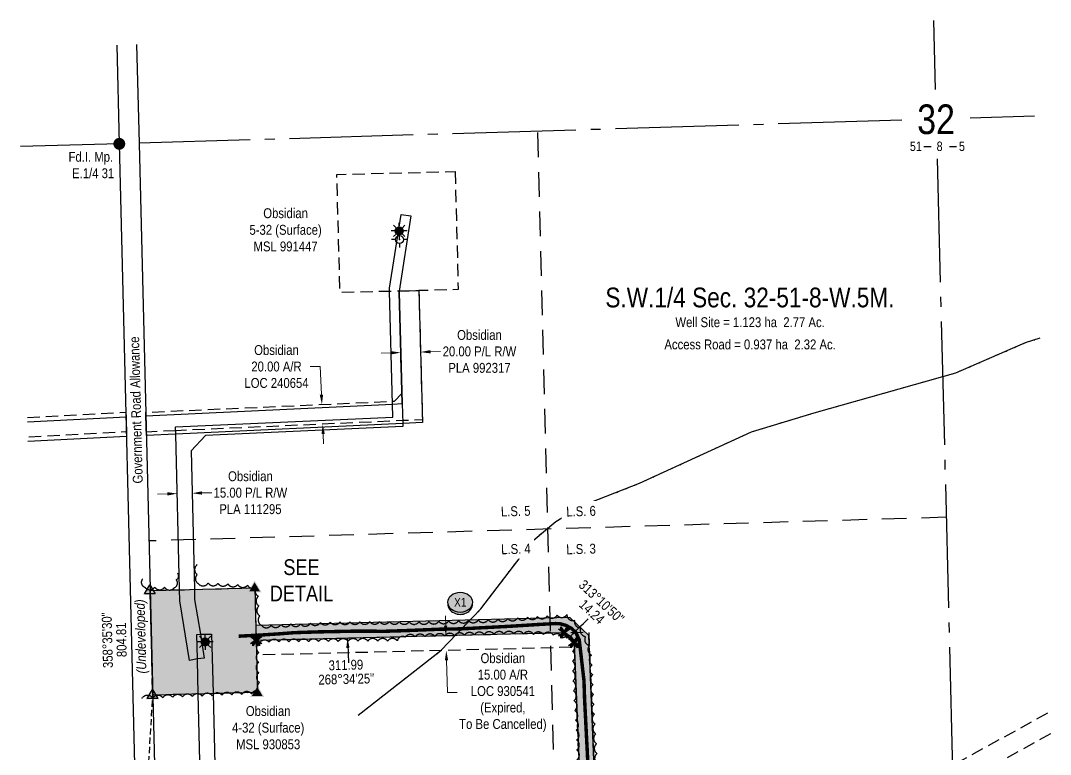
# Model space of a CAD drawing. Extents: x 622351 to 625980, y 5921759 to 5923689.
# Drawn here: x 622351 to 623394, y 5922946 to 5923689 of the extents above; entities that cross this region are included whole.
import ezdxf
from ezdxf.enums import TextEntityAlignment as Align

# ---------------------------------------------------------------- set-up
doc = ezdxf.new("R2010")
doc.units = 0
doc.header["$LTSCALE"] = 5
doc.header["$PDSIZE"] = 0.5
for name, pattern in [('0', [1, 1, 0]), ('foc-ACCESSROAD', [3.75, 2.5, -1.25]), ('foc-LSD', [8, 5, -3]), ('foc-QUARTERLINE', [33, 25, -3, 2, -3]), ('foc-TIELINE', [1.875, 1.25, -0.625]), ('foc-WHEELTRACKS', [2, 0.4, -1.6])]:
    doc.linetypes.add(name, pattern=pattern)
doc.layers.get('Defpoints').update_dxf_attribs({"color": 9})
for name, color, linetype in [('10', 1, 'Continuous'), ('9', 3, 'Continuous'), ('AS-ROADS', 254, 'Continuous'), ('C-AR', 13, 'foc-ACCESSROAD'), ('C-RW', 13, 'Continuous'), ('C-SYMBOL', 7, 'Continuous'), ('C-WS', 13, 'foc-ACCESSROAD'), ('C-WS-S', 8, 'Continuous'), ('DETAIL-T', 7, 'Continuous'), ('F-WS-S', 8, 'Continuous'), ('L-AREAREQUIRED', 7, 'Continuous'), ('L-BD', 7, 'Continuous'), ('L-MON', 1, 'Continuous'), ('L-ROAD-T', 7, 'Continuous'), ('L-SEC', 7, 'Continuous'), ('L-SECLBL', 7, 'Continuous'), ('L-SECQ', 8, 'foc-QUARTERLINE'), ('L-SECTION-LSD', 7, 'foc-LSD'), ('L-TIE', 7, 'foc-TIELINE'), ('P-CROSSINGS', 250, 'Continuous'), ('P-PROPOSED', 10, 'Continuous'), ('P-PROPOSED-H', 21, 'Continuous'), ('T-BUSH', 110, '0'), ('T-WATER-P3', 160, 'foc-WHEELTRACKS')]:
    doc.layers.add(name, color=color, linetype=linetype)
for name, color, linetype, lineweight in [('C-AR-T', 13, 'Continuous', 9), ('C-RW-T', 13, 'Continuous', 9), ('T-TEXT', 48, 'Continuous', 18)]:
    doc.layers.add(name, color=color, linetype=linetype, lineweight=lineweight)
doc.layers.add('oil_and_gas_wells_pt', color=7, linetype='Continuous', plot=False)
doc.styles.add('100L', font='ARIALN.TTF', dxfattribs={"height": 11})
doc.styles.add('175L', font='ARIALN.TTF', dxfattribs={"height": 20})
doc.styles.add('80CG', font='ARIALN.TTF', dxfattribs={"height": 10})
doc.styles.add('80L', font='ARIALN.TTF', dxfattribs={"height": 10})
doc.styles.add('80LS', font='ARIALNI.TTF', dxfattribs={"height": 10})
doc.styles.add('Crossing', font='ARIALN.TTF', dxfattribs={"height": 10})
doc.styles.add('foc-LtypeFont', font='ARIALN.TTF', dxfattribs={"height": 7.35})
doc.styles.add('SIMPLEX', font='ARIALN.TTF')
doc.styles.get("Standard").update_dxf_attribs({"font": 'ARIALN.TTF'})
doc.linetypes.add('foc-TOPO-flowdirection-NOLINE', pattern='A,0,[">",foc-LtypeFont,S=0.3,R=0,X=0,Y=-0.945],-20,[">",foc-LtypeFont,S=0.3,R=0,X=0,Y=-0.945],0', length=20)
doc.dimstyles.new('Compass 5 000', dxfattribs={"dimscale": 5, "dimtxt": 9, "dimasz": 2, "dimexe": 0.2, "dimexo": 0.0625, "dimgap": 0.5, "dimtad": 0, "dimtih": 1, "dimtoh": 1, "dimzin": 0, "dimdsep": 46, "dimtxsty": '80CG', "dimcen": 0.1, "dimse1": 1, "dimse2": 1, "dimclrd": 256, "dimclrt": 256, "dimaunit": 1, "dimadec": 4, "dimazin": 0, "dimtfac": 0.06, "dimtofl": 0, "dimtmove": 0, "dimatfit": 1, "dimfxl": 0.2, "dimtolj": 1, "dimtzin": 0, "dimlwd": -1, "dimarcsym": 0})

# ---------------------------------------------------------------- blocks, each defined once
blk = doc.blocks.new('L-SECLBL')
at = {"layer": '9', "color": 7}
for p, q in [((-5.1, -27.8), (-12.3, -27.8)), ((20.7, -27.8), (13.5, -27.8))]:
    blk.add_line(p, q, dxfattribs=at)
at = {"layer": '10', "color": 2, "style": 'SIMPLEX'}
blk.add_attdef('SEC', text='', height=30, dxfattribs=at).set_placement((0, 0), align=Align.MIDDLE)
at = {"layer": '10', "color": 5, "style": '80L'}
blk.add_attdef('TWP', text='', height=9.5, dxfattribs=at).set_placement((-14.4, -27.4), align=Align.MIDDLE_RIGHT)
blk.add_attdef('RGE', text='', height=9.5, dxfattribs=at).set_placement((3.6, -27.4), align=Align.MIDDLE_CENTER)
blk.add_attdef('MER', text='', height=9.5, dxfattribs=at).set_placement((23.2, -27.4), align=Align.MIDDLE_LEFT)
blk = doc.blocks.new('*D37')
at = {"layer": 'C-AR-T', "transparency": 16777216}
for p, q in [((622654.2, 5923338.6), (622644.2, 5923338.6)), ((622655.5, 5923310.2), (622654.2, 5923338.6)), ((622657.3, 5923270.3), (622657.7, 5923260.3))]:
    blk.add_line(p, q, dxfattribs=at)
for points in [[(622657.2, 5923310.3), (622653.8, 5923310.1), (622656, 5923300.2)], [(622658.9, 5923270.3), (622655.6, 5923270.2), (622656.8, 5923280.3)]]:
    blk.add_solid(points, dxfattribs=at)
at = {"layer": 'Defpoints', "color": 0, "transparency": 16777216}
for p in [(622656, 5923300.2), (622582.1, 5923296.9), (622583, 5923277)]:
    blk.add_point(p, dxfattribs=at)
at = {"layer": 'C-AR-T', "transparency": 16777216, "insert": (622610, 5923338.6), "char_height": 10, "attachment_point": 5, "style": '80CG'}
blk.add_mtext('\\A1;Obsidian\\P20.00 A/R\\PLOC 240654', dxfattribs=at)
blk = doc.blocks.new('*D41')
at = {"layer": 'C-AR-T', "transparency": 16777216}
for p, q in [((622781.3, 5923076.1), (622781, 5923086.1)), ((622782.1, 5923041.1), (622783, 5923008.4)), ((622783, 5923008.4), (622793, 5923008.4))]:
    blk.add_line(p, q, dxfattribs=at)
for points in [[(622782.9, 5923076.1), (622779.6, 5923076.1), (622781.5, 5923066.1)], [(622783.8, 5923041.1), (622780.5, 5923041.1), (622781.9, 5923051.1)]]:
    blk.add_solid(points, dxfattribs=at)
at = {"layer": 'Defpoints', "color": 0, "transparency": 16777216}
for p in [(622776.6, 5923066), (622777, 5923051), (622781.9, 5923051.1)]:
    blk.add_point(p, dxfattribs=at)
at = {"layer": 'C-AR-T', "transparency": 16777216, "insert": (622839.2, 5923008.4), "char_height": 10, "attachment_point": 5, "style": '80CG'}
blk.add_mtext('\\A1;Obsidian\\P15.00 A/R\\PLOC 930541\\P(Expired,\\PTo Be Cancelled)', dxfattribs=at)
blk = doc.blocks.new('*D42')
at = {"layer": 'C-RW-T', "transparency": 16777216}
for p, q in [((622499.5, 5923209.7), (622489.5, 5923209.5)), ((622534.5, 5923210.6), (622544.5, 5923210.8))]:
    blk.add_line(p, q, dxfattribs=at)
for points in [[(622499.5, 5923211.4), (622499.5, 5923208), (622509.5, 5923209.9)], [(622534.5, 5923212.2), (622534.5, 5923208.9), (622524.5, 5923210.3)]]:
    blk.add_solid(points, dxfattribs=at)
at = {"layer": 'Defpoints', "color": 0, "transparency": 16777216}
for p in [(622524.5, 5923210.3), (622509.6, 5923204.9), (622524.6, 5923205.3)]:
    blk.add_point(p, dxfattribs=at)
at = {"layer": 'C-RW-T', "transparency": 16777216, "insert": (622583.6, 5923210.8), "char_height": 10, "attachment_point": 5, "style": '80CG'}
blk.add_mtext('\\A1;Obsidian\\P15.00 P/L R/W\\PPLA 111295', dxfattribs=at)
blk = doc.blocks.new('*D46')
at = {"layer": 'C-RW-T', "transparency": 16777216}
for p, q in [((622726, 5923352.5), (622716, 5923352.2)), ((622765.9, 5923353.6), (622775.9, 5923353.9))]:
    blk.add_line(p, q, dxfattribs=at)
for points in [[(622725.9, 5923354.2), (622726, 5923350.9), (622736, 5923352.8)], [(622765.9, 5923355.3), (622766, 5923351.9), (622755.9, 5923353.3)]]:
    blk.add_solid(points, dxfattribs=at)
at = {"layer": 'Defpoints', "color": 0, "transparency": 16777216}
for p in [(622755.9, 5923353.3), (622736.2, 5923345.2), (622756.1, 5923345.7)]:
    blk.add_point(p, dxfattribs=at)
at = {"layer": 'C-RW-T', "transparency": 16777216, "insert": (622815.5, 5923353.9), "char_height": 10, "attachment_point": 5, "style": '80CG'}
blk.add_mtext('\\A1;Obsidian\\P20.00 P/L R/W\\PPLA 992317', dxfattribs=at)
blk = doc.blocks.new('GAS')
h = blk.add_hatch(color=255)
h.dxf.hatch_style = 1
edge = h.paths.add_edge_path()
edge.add_arc((0, 0), 0.9, 0, 360)
for p, q in [((-0.81, 0), (-1.62, 0)), ((-0.57, 0.57), (-1.14, 1.14)), ((0, 0.81), (0, 1.62)), ((0.57, 0.57), (1.14, 1.14)), ((1.62, 0), (0.81, 0)), ((-0.57, -0.57), (-1.14, -1.14)), ((0, -0.81), (0, -1.62)), ((1.14, -1.14), (0.57, -0.57))]:
    blk.add_line(p, q)
blk.add_circle((0, 0), 0.8)
blk = doc.blocks.new('GABD')
for p, q in [((-0.81, 0), (-1.62, 0)), ((0, 0.81), (0, 1.62)), ((1.62, 0), (0.81, 0)), ((0, -0.81), (0, -1.62))]:
    blk.add_line(p, q)
blk.add_circle((0, 0), 0.8)
blk = doc.blocks.new('TRIA')
blk.add_hatch(color=255).paths.add_polyline_path([(-0.04, 1.52), (-1.47, -0.87), (1.39, -0.87)])
blk = doc.blocks.new('TRIAA')
blk.add_blockref('TRIA', (0, 0))
blk = doc.blocks.new('TRIB')
at = {"color": 1}
blk.add_lwpolyline([(-1.12, -0.67), (-0.04, 1.13), (1.04, -0.67)], close=True, dxfattribs=at)
blk = doc.blocks.new('TRIBB')
blk.add_blockref('TRIB', (0, 0))
blk = doc.blocks.new('TRICC')
for name in ['TRIAA', 'TRIBB']:
    blk.add_blockref(name, (0, 0))
blk = doc.blocks.new('plspike')
blk.add_blockref('TRICC', (0, 0))
blk = doc.blocks.new('fdia')
at = {"color": 255, "const_width": 1}
blk.add_lwpolyline([(-0.5, 0, 1), (0.5, 0, 1)], format="xyb", close=True, dxfattribs=at)
blk = doc.blocks.new('Fdiaa')
blk.add_blockref('fdia', (0, 0))
blk = doc.blocks.new('fdib')
at = {"color": 1, "const_width": 1.6}
blk.add_lwpolyline([(-0.4, 0, 1), (0.4, 0, 1)], format="xyb", close=True, dxfattribs=at)
at = {"color": 1}
blk.add_circle((0, 0), 0.8, dxfattribs=at)
blk = doc.blocks.new('Fdibb')
blk.add_blockref('fdib', (0, 0))
blk = doc.blocks.new('fdicc')
for name in ['Fdibb', 'Fdiaa']:
    blk.add_blockref(name, (0, 0))
blk = doc.blocks.new('FDI')
blk.add_blockref('fdicc', (0, 0))
blk = doc.blocks.new('TEMP')
h = blk.add_hatch(color=255)
h.dxf.hatch_style = 1
h.paths.add_polyline_path([(0, 0.25), (-0.67, 1.15), (-0.67, 0.67), (-1.15, 0.67), (-0.25, 0), (-1.15, -0.67), (-0.67, -0.67), (-0.67, -1.15), (0, -0.25), (0.67, -1.15), (0.67, -0.67), (1.15, -0.67), (0.25, 0), (1.15, 0.67), (0.67, 0.67), (0.67, 1.15)])
h.paths.add_polyline_path([(0.57, 0.85), (0.57, 0.57), (0.85, 0.57), (0.08, 0), (0.85, -0.57), (0.57, -0.57), (0.57, -0.85), (0, -0.08), (-0.57, -0.85), (-0.57, -0.57), (-0.85, -0.57), (-0.08, 0), (-0.85, 0.57), (-0.57, 0.57), (-0.57, 0.85), (0, 0.08)], flags=16)
h = blk.add_hatch(color=1)
h.dxf.hatch_style = 1
h.paths.add_polyline_path([(0, 0.08), (-0.57, 0.85), (-0.57, 0.57), (-0.85, 0.57), (-0.08, 0), (-0.85, -0.57), (-0.57, -0.57), (-0.57, -0.85), (0, -0.08), (0.57, -0.85), (0.57, -0.57), (0.85, -0.57), (0.08, 0), (0.85, 0.57), (0.57, 0.57), (0.57, 0.85)])
at = {"color": 1}
for p, q in [((-0.08, 0), (0.08, 0)), ((0, 0.08), (0, -0.08))]:
    blk.add_line(p, q, dxfattribs=at)
at = {"color": 255, "flags": 128}
blk.add_lwpolyline([(-0.25, 0), (-1.15, 0.67), (-0.67, 0.67), (-0.67, 1.15), (0, 0.25), (0.67, 1.15), (0.67, 0.67), (1.15, 0.67), (0.25, 0), (1.15, -0.67), (0.67, -0.67), (0.67, -1.15), (0, -0.25), (-0.67, -1.15), (-0.67, -0.67), (-1.15, -0.67)], close=True, dxfattribs=at)
at = {"color": 1, "flags": 128}
blk.add_lwpolyline([(-0.08, 0), (-0.85, 0.57), (-0.57, 0.57), (-0.57, 0.85), (0, 0.08), (0.57, 0.85), (0.57, 0.57), (0.85, 0.57), (0.08, 0), (0.85, -0.57), (0.57, -0.57), (0.57, -0.85), (0, -0.08), (-0.57, -0.85), (-0.57, -0.57), (-0.85, -0.57)], close=True, dxfattribs=at)
blk = doc.blocks.new('xing2')
h = blk.add_hatch(color=50)
h.dxf.hatch_style = 1
edge = h.paths.add_edge_path()
edge.add_ellipse((0, 0), major_axis=(-12.5, 0), ratio=0.816297, start_angle=0, end_angle=360)
h = blk.add_hatch(color=250)
h.dxf.hatch_style = 1
edge = h.paths.add_edge_path()
edge.add_ellipse((0, -2), major_axis=(-12.5, 0), ratio=0.816297, start_angle=0, end_angle=180)
edge.add_line((12.5, -2), (12.5, 0))
edge.add_ellipse((0, 0), major_axis=(-12.5, 0), ratio=0.816297, start_angle=0, end_angle=180, ccw=False)
edge.add_line((-12.5, 0), (-12.5, -2))
at = {"color": 250}
blk.add_ellipse((0, 0), major_axis=(-12.5, 0), ratio=0.816297, dxfattribs=at)
blk.add_ellipse((0, -2), major_axis=(-12.5, 0), ratio=0.816297, start_param=0, end_param=3.141593, dxfattribs=at)
at = {"color": 250, "style": 'Crossing'}
blk.add_attdef('CROSSING', text='', height=9, dxfattribs=at).set_placement((0.1, 0), align=Align.MIDDLE_CENTER)
at = {"color": 250, "style": 'Crossing', "flags": 1}
for tag, p in [('OWNER', (0.1, -12.5)), ('DESCRIPTION', (0.1, -25.8)), ('LOCATION', (0.1, -39.3)), ('DWG_REF', (0.1, -52.8))]:
    blk.add_attdef(tag, text='', height=9, dxfattribs=at).set_placement(p, align=Align.MIDDLE_CENTER)
blk = doc.blocks.new('STRIA')
blk.add_hatch(color=255).paths.add_polyline_path([(-0.04, 1.52), (-1.47, -0.87), (1.39, -0.87)])
blk = doc.blocks.new('STRIAA')
blk.add_blockref('STRIA', (0, 0))
blk = doc.blocks.new('STRIB')
at = {"color": 1}
blk.add_solid([(-1.12, -0.67), (-0.04, 1.13), (1.04, -0.67)], dxfattribs=at)
blk = doc.blocks.new('STRIBB')
blk.add_blockref('STRIB', (0, 0))
blk = doc.blocks.new('STRICC')
for name in ['STRIAA', 'STRIBB']:
    blk.add_blockref(name, (0, 0))
blk = doc.blocks.new('fdspike')
blk.add_blockref('STRICC', (0, 0))

msp = doc.modelspace()

# ---------------------------------------------------------------- hatches: boundary and pattern name
at = {"layer": 'P-PROPOSED-H'}
h = msp.add_hatch(color=256, dxfattribs=at)
h.dxf.hatch_style = 1
h.paths.add_polyline_path([(622483.4, 5923058.958), (622482.089, 5923111.754), (622588.02, 5923114.359), (622589.328, 5923061.369), (622590.626, 5923008.428), (622484.694, 5923005.822)])
h = msp.add_hatch(color=256, dxfattribs=at)
h.dxf.hatch_style = 1
h.paths.add_polyline_path([(622589.328, 5923061.369), (622901.11, 5923069.133), (622911.49, 5923059.393), (622941.315, 5922315.755), (622956.299, 5922316.334), (622926.236, 5923066.118), (622906.886, 5923084.276), (622588.955, 5923076.359)])

# ---------------------------------------------------------------- linework, layer by layer
at = {"layer": 'AS-ROADS', "const_width": 3.5, "flags": 128}
msp.add_lwpolyline([(622925.903, 5922921.189), (622924.679, 5922948.462), (622923.873, 5922963.591), (622921.912, 5923002.147), (622921.337, 5923020.268), (622916.498, 5923062.061), (622913.107, 5923069.107), (622908.746, 5923073.401), (622902.764, 5923076.573), (622897.168, 5923078.067), (622892.42, 5923078.324), (622874.44, 5923077.322), (622845.416, 5923075.488), (622796.771, 5923072.959), (622775.984, 5923072.6), (622738.834, 5923071.082), (622719.037, 5923070.477), (622706.421, 5923070.576), (622685.515, 5923070.544), (622651.314, 5923069.846), (622628.113, 5923069.092), (622612.359, 5923067.854), (622591.621, 5923066.525), (622571.65, 5923065.487)], dxfattribs=at)
at = {"layer": 'C-AR', "flags": 128}
msp.add_lwpolyline([(622507.937, 5923273.631), (622478.234, 5923272.31), (622477.813, 5923288.794), (622477.723, 5923292.3), (622727.296, 5923303.402), (622729.47, 5923303.499), (622737.04, 5923311.589), (622734.324, 5923414.135), (622734.338, 5923415.005), (622754.239, 5923415.514), (622757.773, 5923284.745), (622737.778, 5923283.855), (622507.937, 5923273.631)], close=True, dxfattribs=at)
for points in [[(622357.747, 5923286.89), (622457.606, 5923292.324), (622457.721, 5923287.843), (622458.111, 5923272.567), (622358.253, 5923267.056)], [(622589.328, 5923061.369), (622926.095, 5923069.755), (622956.299, 5922316.334), (622952.942, 5922316.204)], [(622949.221, 5922316.06), (622941.315, 5922315.755), (622911.686, 5923054.296), (622589.697, 5923046.378)], [(623393.556, 5922966.495), (623294.984, 5922912.057), (623288.047, 5922908.226), (622933.714, 5922895.202), (622932.942, 5922915.199), (623282.547, 5922928.049), (623294.405, 5922934.597), (623392.974, 5922989.036)]]:
    msp.add_lwpolyline(points, dxfattribs=at)
at = {"layer": 'C-RW'}
for points in [[(622529.927, 5923042.406), (622521.862, 5923041.004), (622512.173, 5923101.401), (622511.891, 5923112.902), (622508.013, 5923270.189), (622507.851, 5923277.541), (622727.741, 5923287.327), (622727.366, 5923300.625), (622724.475, 5923414.754), (622724.552, 5923417.858), (622736.244, 5923492.763), (622746.132, 5923491.271), (622734.338, 5923415.005), (622734.324, 5923414.135), (622737.325, 5923301.098), (622737.851, 5923281.088), (622737.977, 5923277.773), (622538.041, 5923268.876), (622523.453, 5923253.2), (622526.883, 5923113.277), (622527.144, 5923102.78), (622532.894, 5923067.412), (622536.673, 5923043.38), (622529.927, 5923042.406)], [(622507.863, 5923270.183), (622478.324, 5923268.784), (622477.813, 5923288.794), (622727.341, 5923300.624), (622737.316, 5923301.098), (622734.358, 5923414.136), (622734.373, 5923415.005), (622754.239, 5923415.514), (622757.846, 5923282.038), (622737.834, 5923281.088), (622508.152, 5923270.196), (622507.863, 5923270.183)], [(622551.738, 5922762.377), (622556.096, 5922584.519), (622556.219, 5922579.521), (622556.586, 5922564.525), (622561.604, 5922359.812), (622563.024, 5922301.856), (622548.033, 5922301.489), (622546.613, 5922359.437), (622541.589, 5922564.482), (622541.222, 5922579.477), (622495.835, 5922579.345), (622495.71, 5922584.343), (622541.1, 5922584.474), (622536.751, 5922761.942), (622530.782, 5923007.28), (622529.957, 5923041.191), (622529.922, 5923042.62), (622529.321, 5923067.326), (622533.047, 5923067.416), (622544.312, 5923067.689), (622545.772, 5923007.655), (622551.738, 5922762.377)]]:
    msp.add_lwpolyline(points, close=True, dxfattribs=at)
msp.add_lwpolyline([(622357.856, 5923282.613), (622457.721, 5923287.843), (622458.231, 5923267.83), (622358.367, 5923262.6)], dxfattribs=at)
at = {"layer": 'C-WS', "flags": 128}
for points in [[(622790.874, 5923536.227), (622793.931, 5923416.528), (622754.239, 5923415.514), (622734.373, 5923415.005), (622724.322, 5923414.751), (622674.231, 5923413.472), (622671.175, 5923533.172), (622790.874, 5923536.227)], [(622483.4, 5923058.958), (622482.089, 5923111.754), (622588.02, 5923114.359), (622589.328, 5923061.369), (622590.626, 5923008.428), (622484.694, 5923005.822)]]:
    msp.add_lwpolyline(points, close=True, dxfattribs=at)
at = {"layer": 'L-SEC'}
for p, q in [((622450.842, 5923564.22), (622470.646, 5922759.945)), ((622470.956, 5923564.715), (622490.739, 5922760.502))]:
    msp.add_line(p, q, dxfattribs=at)
at = {"layer": 'L-SEC', "flags": 128}
for points in [[(622468.408, 5923664.667), (622470.955, 5923564.733)], [(622448.295, 5923664.154), (622450.842, 5923564.22)]]:
    msp.add_lwpolyline(points, dxfattribs=at)
at = {"layer": 'L-SECQ', "flags": 128}
for points in [[(623275.225, 5923689.052), (623277.019, 5923619.112)], [(623377.582, 5923592.137), (623312.252, 5923590.169)], [(623243.025, 5923588.084), (622470.943, 5923564.825)], [(622450.842, 5923564.22), (622350.916, 5923561.372)], [(623278.814, 5923549.16), (623298.266, 5922784.118)]]:
    msp.add_lwpolyline(points, dxfattribs=at)
at = {"layer": 'L-SECTION-LSD', "flags": 128}
for points in [[(622874.232, 5923575.596), (622894.782, 5922772.37)], [(623287.956, 5923185.949), (622481.05, 5923162.033)]]:
    msp.add_lwpolyline(points, dxfattribs=at)
at = {"layer": 'L-TIE'}
msp.add_line((622470.625, 5922759.998), (622484.694, 5923005.822), dxfattribs=at)
at = {"layer": 'oil_and_gas_wells_pt'}
for p in [(622734.299, 5923476.044), (622734.527, 5923467.256), (622537.744, 5923059.671)]:
    msp.add_point(p, dxfattribs=at)
at = {"layer": 'P-PROPOSED', "flags": 128}
for points in [[(622483.4, 5923058.958), (622482.089, 5923111.754), (622588.02, 5923114.359), (622589.328, 5923061.369), (622590.626, 5923008.428), (622484.694, 5923005.822)], [(622589.328, 5923061.369), (622901.11, 5923069.133), (622911.49, 5923059.393), (622941.315, 5922315.755), (622956.299, 5922316.334), (622926.236, 5923066.118), (622906.886, 5923084.276), (622588.955, 5923076.359)]]:
    msp.add_lwpolyline(points, close=True, dxfattribs=at)
at = {"layer": 'T-BUSH', "flags": 128}
for points in [[(622529.741, 5923137.852, 0.52056705), (622529.737, 5923127.855, 0.52056705), (622530.852, 5923118.775, 0.52056705), (622540.831, 5923119.373, 0.52056705), (622550.82, 5923119.005, 0.52056705), (622560.805, 5923118.545, 0.52056705), (622570.776, 5923117.833, 0.52056705), (622580.747, 5923117.122, 0.52056705), (622590.17, 5923115.813, 0.52056705), (622591.731, 5923105.939, 0.52056705), (622592.248, 5923096.003, 0.52056705), (622593.043, 5923086.115, 0.52056705), (622595.12, 5923076.336, 0.52056705), (622604.545, 5923076.506, 0.52056705), (622614.502, 5923077.397, 0.52056705), (622624.472, 5923077.963, 0.52056705), (622634.467, 5923077.886, 0.52056705), (622644.435, 5923078.647, 0.52056705), (622654.402, 5923079.408, 0.52056705), (622664.386, 5923079.813, 0.52056705), (622674.382, 5923079.938, 0.52056705), (622684.377, 5923080.043, 0.52056705), (622694.373, 5923080.148, 0.52056705), (622704.369, 5923080.252, 0.52056705), (622714.365, 5923080.357, 0.52056705), (622724.361, 5923080.359, 0.52056705), (622734.357, 5923080.213, 0.52056705), (622744.352, 5923080.067, 0.52056705), (622754.347, 5923080.076, 0.52056705), (622764.34, 5923080.321, 0.52056705), (622774.334, 5923080.567, 0.52056705), (622784.325, 5923080.887, 0.52056705), (622794.316, 5923081.213, 0.52056705), (622804.307, 5923081.538, 0.52056705), (622814.299, 5923081.863, 0.52056705), (622824.29, 5923082.189, 0.52056705), (622834.274, 5923082.654, 0.52056705), (622844.247, 5923083.333, 0.52056705), (622854.221, 5923084.012, 0.52056705), (622864.194, 5923084.691, 0.52056705), (622874.168, 5923085.371, 0.52056705), (622884.141, 5923086.05, 0.52056705), (622894.115, 5923086.724, 0.52056705), (622904.093, 5923087.333, 0.52056705), (622911.911, 5923081.616, 0.52056705), (622918.197, 5923074.016, 0.52056705), (622922.869, 5923065.185, 0.52056705), (622926.993, 5923056.088, 0.52056705), (622928.985, 5923046.417, 0.52056705), (622929.539, 5923036.435, 0.52056705), (622930.093, 5923026.454, 0.52056705), (622930.56, 5923016.469, 0.52056705), (622930.977, 5923006.481, 0.52056705), (622931.394, 5922996.493, 0.52056705), (622931.863, 5922986.509, 0.52056705), (622932.6, 5922976.539, 0.52056705), (622933.338, 5922966.57, 0.52056705), (622934.076, 5922956.601, 0.52056705), (622934.642, 5922946.624, 0.52056705), (622934.785, 5922936.629, 0.52056705), (622934.927, 5922926.633, 0.52056705), (622936.315, 5922918.059, 0.52056705), (622946.26, 5922918.674, 0.52056705), (622956.243, 5922918.141, 0.52056705), (622967.94, 5922917.518, 0.52056705)], [(622474.299, 5923123.405, 0.52056705), (622476.665, 5923115.151, 0.52056705), (622486.661, 5923115.181, 0.52056705), (622496.655, 5923115.04, 0.52056705), (622506.645, 5923114.678, 0.52056705), (622508.52, 5923122.736, 0.52056705), (622509.884, 5923129.192, 0.52056705)], [(622916.465, 5922890.395, 0.52056705), (622915.733, 5922900.365, 0.52056705), (622915.001, 5922910.335, 0.52056705), (622914.585, 5922920.321, 0.52056705), (622914.249, 5922930.312, 0.52056705), (622914.1, 5922940.307, 0.52056705), (622913.993, 5922950.303, 0.52056705), (622913.887, 5922960.299, 0.52056705), (622913.516, 5922970.283, 0.52056705), (622912.743, 5922980.25, 0.52056705), (622911.971, 5922990.216, 0.52056705), (622911.198, 5923000.183, 0.52056705), (622910.605, 5923010.161, 0.52056705), (622910.143, 5923020.147, 0.52056705), (622909.68, 5923030.132, 0.52056705), (622909.674, 5923040.125, 0.52056705), (622909.824, 5923050.121, 0.52056705), (622908.577, 5923060.021, 0.52056705), (622899.735, 5923063.626, 0.52056705), (622890.204, 5923066.641, 0.52056705), (622880.244, 5923067.108, 0.52056705), (622870.251, 5923067.377, 0.52056705), (622860.259, 5923067.647, 0.52056705), (622850.266, 5923067.917, 0.52056705), (622840.273, 5923067.756, 0.52056705), (622830.281, 5923067.455, 0.52056705), (622820.29, 5923067.154, 0.52056705), (622810.298, 5923066.854, 0.52056705), (622800.31, 5923066.442, 0.52056705), (622790.322, 5923066.023, 0.52056705), (622780.334, 5923065.603, 0.52056705), (622770.342, 5923065.322, 0.52056705), (622760.349, 5923065.054, 0.52056705), (622750.356, 5923064.786, 0.52056705), (622740.363, 5923064.518, 0.52056705), (622732.332, 5923060.749, 0.52056705), (622722.477, 5923060.52, 0.52056705), (622712.481, 5923060.554, 0.52056705), (622702.485, 5923060.588, 0.52056705), (622692.489, 5923060.484, 0.52056705), (622682.493, 5923060.35, 0.52056705), (622672.498, 5923060.215, 0.52056705), (622662.501, 5923060.134, 0.52056705), (622652.505, 5923060.061, 0.52056705), (622642.509, 5923059.988, 0.52056705), (622632.513, 5923059.915, 0.52056705), (622622.517, 5923059.842, 0.52056705), (622612.52, 5923059.769, 0.52056705), (622602.539, 5923059.447, 0.52056705), (622592.609, 5923058.297, 0.52056705), (622591.932, 5923048.929, 0.52056705), (622591.963, 5923038.932, 0.52056705), (622592.155, 5923028.458, 0.52056705)], [(622592.15, 5923028.582, 0.52056705), (622592.791, 5923018.606, 0.52056705), (622593.432, 5923008.631, 0.52056705), (622584.731, 5923007.025, 0.52056705), (622574.745, 5923006.571, 0.52056705), (622564.759, 5923006.117, 0.52056705), (622554.772, 5923005.688, 0.52056705), (622544.784, 5923005.265, 0.52056705), (622534.797, 5923004.842, 0.52056705), (622524.809, 5923004.419, 0.52056705), (622514.822, 5923003.996, 0.52056705), (622504.834, 5923003.573, 0.52056705), (622494.847, 5923003.15, 0.52056705), (622484.857, 5923002.791, 0.52056705), (622473.552, 5923002.393, 0.52056705)]]:
    msp.add_lwpolyline(points, format="xyb", dxfattribs=at)
at = {"layer": 'T-WATER-P3', "flags": 128}
msp.add_lwpolyline([(622692.798, 5922985.671), (622776.422, 5923050.921), (622816.906, 5923093.149), (622869.709, 5923162.602), (622892.812, 5923181.522), (622918.277, 5923197.042), (622977.405, 5923220.418), (623090.898, 5923272.526), (623154.43, 5923291.8), (623297.781, 5923332.263), (623368.475, 5923362.853), (623383.2, 5923367.644)], dxfattribs=at)
at = {"layer": 'T-WATER-P3', "linetype": 'foc-TOPO-flowdirection-NOLINE', "flags": 128}
msp.add_lwpolyline([(622692.798, 5922985.671), (622776.422, 5923050.921), (622816.906, 5923093.149), (622869.709, 5923162.602), (622892.812, 5923181.522), (622918.277, 5923197.042), (622977.405, 5923220.418), (623090.898, 5923272.526), (623154.43, 5923291.8), (623297.781, 5923332.263), (623368.475, 5923362.853), (623383.2, 5923367.644)], dxfattribs=at)

# ---------------------------------------------------------------- block references
at = {"layer": 'C-WS-S', "xscale": 4.998250000000001, "yscale": 4.998250000000001, "zscale": 4.998250000000001}
for p in [(622734.299, 5923476.044), (622537.744, 5923059.671)]:
    msp.add_blockref('GAS', p, dxfattribs=at)
at = {"layer": 'F-WS-S', "xscale": 4.998250000000001, "yscale": 4.998250000000001, "zscale": 4.998250000000001}
msp.add_blockref('GABD', (622734.527, 5923467.256), dxfattribs=at)
at = {"layer": 'L-MON'}
for name, p, xscale, yscale, zscale in [('plspike', (622482.089, 5923111.754), 4.998250000000001, 4.998250000000001, 4.998250000000001), ('fdspike', (622588.02, 5923114.359), 4.998265200000001, 4.998265200000001, 4.998265200000001), ('TEMP', (622901.11, 5923069.133), 4.998250000000001, 4.998250000000001, 4.998250000000001), ('TEMP', (622589.328, 5923061.369), 4.998250000000001, 4.998250000000001, 4.998250000000001), ('TEMP', (622911.49, 5923059.393), 4.998250000000001, 4.998250000000001, 4.998250000000001), ('plspike', (622484.694, 5923005.822), 4.998250000000001, 4.998250000000001, 4.998250000000001), ('plspike', (622484.726, 5923005.817), 4.998250000000001, 4.998250000000001, 4.998250000000001), ('fdspike', (622590.626, 5923008.428), 4.998265200000001, 4.998265200000001, 4.998265200000001)]:
    msp.add_blockref(name, p, dxfattribs=dict(at, xscale=xscale, yscale=yscale, zscale=zscale))
at = {"layer": 'L-SECLBL', "xscale": 0.99965, "yscale": 0.99965, "zscale": 0.99965}
msp.add_blockref('L-SECLBL', (623277.788, 5923589.131), dxfattribs=at).add_auto_attribs({'SEC': '32', 'TWP': '51', 'RGE': '8', 'MER': '5'})
at = {"layer": 'P-CROSSINGS'}
msp.add_blockref('xing2', (622795.977, 5923099.846), dxfattribs=at).add_auto_attribs({'CROSSING': 'X1'})

# ---------------------------------------------------------------- texts
at = {"layer": 'C-AR-T', "char_height": 9.9965, "width": 78.9673, "attachment_point": 2, "line_spacing_factor": 1.010437, "style": '80CG'}
for s, insert in [('Obsidian\\P5-32 (Surface)\\PMSL 991447', (622619.216, 5923498.954)), ('Obsidian\\P4-32 (Surface)\\PMSL 930853', (622601.583, 5922994.699))]:
    msp.add_mtext(s, dxfattribs=dict(at, insert=insert))
at = {"layer": 'C-SYMBOL', "color": 3, "style": '175L'}
msp.add_text('S.W.1/4 Sec. 32-51-8-W.5M.', height=19.993, dxfattribs=at).set_placement((623089.328, 5923392.608), align=Align.BOTTOM_CENTER)
at = {"layer": 'DETAIL-T', "color": 3, "insert": (622635.288, 5923122.13), "char_height": 15.9944, "width": 63.61385, "attachment_point": 5, "style": '80CG'}
msp.add_mtext('SEE\\PDETAIL', dxfattribs=at)
at = {"layer": 'L-AREAREQUIRED', "color": 5, "char_height": 10, "attachment_point": 8, "style": '80L'}
for s, insert in [('Well Site = 1.123 ha  2.77 Ac.', (623089.509, 5923378.388)), ('Access Road = 0.937 ha  2.32 Ac.', (623089.509, 5923355.888))]:
    msp.add_mtext(s, dxfattribs=dict(at, insert=insert))
at = {"layer": 'L-BD'}
for s, rotation, p in [('313°10\'50"', 316.819001, (622939.129, 5923100.617)), ('14.24', 316.819001, (622929.381, 5923090.229)), ('358°35\'30"', 91.409478, (622438.704, 5923061.485)), ('804.81', 91.409478, (622452.945, 5923061.835)), ('311.99', 1.426534, (622680.296, 5923036.376)), ('268°34\'25"', 1.426534, (622680.65, 5923022.136))]:
    msp.add_text(s, height=9.9965, rotation=rotation, dxfattribs=at).set_placement(p, align=Align.MIDDLE_CENTER)
at = {"layer": 'L-ROAD-T', "style": '80L'}
msp.add_text('Government Road Allowance', height=9.9965, rotation=91.434213, dxfattribs=at).set_placement((622467.762, 5923294.617), align=Align.MIDDLE_CENTER)
at = {"layer": 'T-TEXT', "style": '80LS'}
msp.add_text('(Undeveloped)', height=9.9965, rotation=91.434213, dxfattribs=at).set_placement((622472.378, 5923065.242), align=Align.MIDDLE_CENTER)

# ---------------------------------------------------------------- dimensions: what is measured, and where the dimension line sits
at = {"layer": 'C-AR-T'}
for base, p1, p2, angle, text, picture, middle in [((622655.952, 5923300.229), (622583.011, 5923276.97), (622582.123, 5923296.944), 92.547185, 'Obsidian\\P20.00 A/R\\PLOC 240654', '*D37', (622609.954, 5923338.608)), ((622781.896, 5923051.105), (622776.599, 5923065.986), (622776.975, 5923050.982), 271.434424, 'Obsidian\\P15.00 A/R\\PLOC 930541\\P(Expired,\\PTo Be Cancelled)', '*D41', (622839.227, 5923008.418))]:
    dim = msp.add_linear_dim(base=base, p1=p1, p2=p2, angle=angle, text=text, dimstyle='Compass 5 000', dxfattribs=at)
    dim.commit()
    dim.dimension.update_dxf_attribs({"geometry": picture, "text_midpoint": middle, "dimtype": 161})
at = {"layer": 'C-RW-T'}
for p1, p2, distance, text, picture, middle in [((622736.162, 5923345.202), (622756.124, 5923345.742), 7.589, 'Obsidian\\P20.00 P/L R/W\\PPLA 992317', '*D46', (622815.452, 5923353.868)), ((622509.622, 5923204.909), (622524.628, 5923205.276), 5.039, 'Obsidian\\P15.00 P/L R/W\\PPLA 111295', '*D42', (622583.584, 5923210.804))]:
    dim = msp.add_aligned_dim(p1=p1, p2=p2, distance=distance, text=text, dimstyle='Compass 5 000', dxfattribs=at)
    dim.commit()
    dim.dimension.update_dxf_attribs({"geometry": picture, "text_midpoint": middle})

# ---------------------------------------------------------------- leaders
at = {"layer": 'L-BD', "path_type": 1}
for points in [[(622906.3, 5923064.263), (622925.471, 5923083.171)], [(622681.877, 5923063.657), (622682.951, 5923038.554)]]:
    msp.add_leader(points, dimstyle='Compass 5 000', override={"dimgap": 0.5, "dimtad": 0}, dxfattribs=at)

# ---------------------------------------------------------------- next in the draw order: texts
at = {"layer": 'L-MON', "insert": (622383.484, 5923556.099), "char_height": 10, "attachment_point": 1, "style": '80L', "bg_fill": 3, "box_fill_scale": 1.1, "bg_fill_color": 256, "bg_fill_transparency": 0}
msp.add_mtext_dynamic_manual_height_columns('\\pi15.955;Fd.I. Mp.\\P\\pi19.57;E.1/4 31', width=59.22249, gutter_width=49.982, heights=[0], dxfattribs=at)
at = {"layer": 'L-SECTION-LSD', "char_height": 9.9965, "attachment_point": 1, "rotation": 1.697713, "style": '100L', "bg_fill": 3, "box_fill_scale": 1.5, "bg_fill_color": 256, "bg_fill_transparency": 0}
for s, width, insert in [('\\pi1.758;L.S. 5', 30.3905, (622835.314, 5923196.657)), ('L.S. 6', 30.47246, (622903.249, 5923196.657)), ('\\pi1.9853;L.S. 4', 30.52921, (622835.314, 5923158.385)), ('L.S. 3', 30.36528, (622903.249, 5923158.385))]:
    msp.add_mtext_dynamic_manual_height_columns(s, width=width, gutter_width=54.981, heights=[0], dxfattribs=dict(at, insert=insert))

# ---------------------------------------------------------------- next in the draw order: block references
at = {"layer": 'L-MON', "xscale": 4.999999999999995, "yscale": 4.999999999999995, "zscale": 4.999999999999995}
msp.add_blockref('FDI', (622450.842, 5923564.22), dxfattribs=at)

doc.saveas('drawing.dxf')
